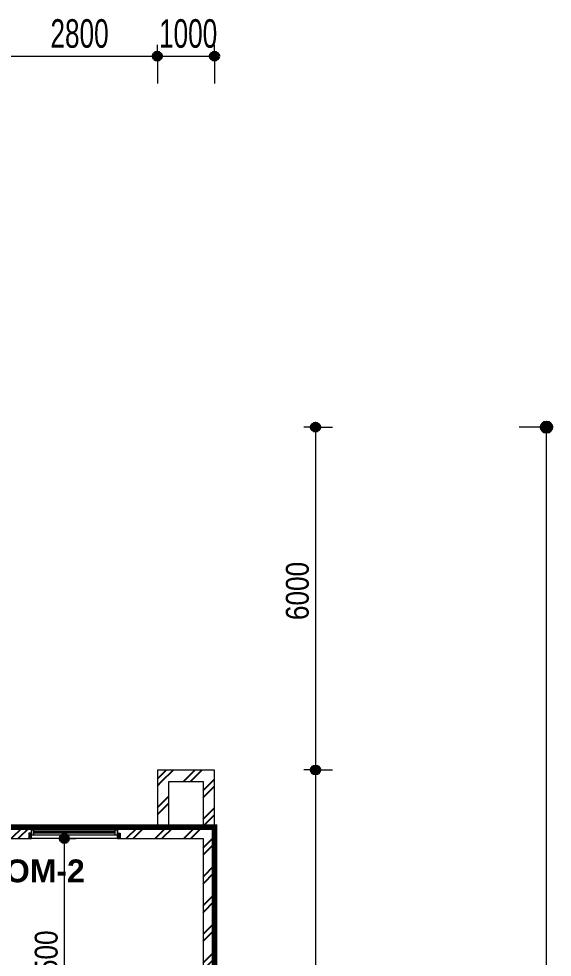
# Model space of a CAD drawing. Header units: millimetres. Extents: x 1706 to 249912, y -487248 to 27192.
# Drawn here: x 164561 to 173895, y -455124 to -438701 of the extents above; entities that cross this region are included whole.
import ezdxf

# ---------------------------------------------------------------- set-up
doc = ezdxf.new("R2010")
doc.units = ezdxf.units.MM
doc.layers.get('0').update_dxf_attribs({"color": 251})
for name, color, linetype, lineweight in [('A-ANNO-DIMS', 251, 'Continuous', 5), ('A-ANNO-DIMS-200', 251, 'Continuous', 5), ('A-GLAZ', 251, 'Continuous', 5), ('A-GLAZ-SILL', 251, 'Continuous', 5), ('A-WALL', 251, 'Continuous', 5), ('A-WALL-PATT', 251, 'Continuous', 25), ('G-ANNO-TEXT', 251, 'Continuous', 5), ('M-FIRE-FHC', 251, 'Continuous', 9)]:
    doc.layers.add(name, color=color, linetype=linetype, lineweight=lineweight)
doc.layers.add('FIRE COMPARTMENTATION', color=30, linetype='Continuous')
doc.styles.add('Arial Narrow', font='ARIALN.TTF', dxfattribs={"height": 450})
doc.styles.add('Arial Narrow_1', font='ARIALN.TTF', dxfattribs={"width": 0.8, "height": 375})
doc.styles.add('Arial Narrow_2', font='ARIALN.TTF', dxfattribs={"width": 0.8, "height": 300})
doc.styles.add('Arial_B_1', font='arialbd.ttf', dxfattribs={"height": 450})
doc.dimstyles.new('RSP_DIM_2_0mm__DOT_', dxfattribs={"dimscale": 304.8, "dimtxt": 409.372389, "dimasz": 1.968504, "dimexe": 0.984252, "dimexo": 0.0625, "dimgap": 0, "dimtad": 1, "dimdec": 0, "dimrnd": 5, "dimzin": 0, "dimdsep": 46, "dimtxsty": 'Arial Narrow', "dimblk1": 'DOTSMALL', "dimblk2": 'DOTSMALL', "dimsah": 1, "dimcen": 0.09, "dimdle": 0.065617, "dimazin": 0, "dimtfac": 1, "dimtdec": 4, "dimtix": 1, "dimtmove": 0, "dimatfit": 3, "dimfxl": 0.656168, "dimfxlon": 1, "dimtvp": 1, "dimtolj": 1, "dimtzin": 0, "dimarcsym": 2})
doc.dimstyles.new('RSP_DIM_2_5mm__DOT_', dxfattribs={"dimscale": 304.8, "dimtxt": 383.786615, "dimasz": 1.476378, "dimexe": 0.492126, "dimexo": 0.0625, "dimgap": 0, "dimtad": 1, "dimdec": 0, "dimrnd": 5, "dimzin": 0, "dimdsep": 46, "dimtxsty": 'Arial Narrow_1', "dimblk1": 'DOTSMALL', "dimblk2": 'DOTSMALL', "dimsah": 1, "dimcen": 0.09, "dimdle": 0.049213, "dimazin": 0, "dimtfac": 1, "dimtdec": 4, "dimtix": 1, "dimtmove": 2, "dimatfit": 3, "dimfxl": 1.181102, "dimfxlon": 1, "dimtvp": 1, "dimtolj": 1, "dimtzin": 0, "dimarcsym": 2})
doc.dimstyles.new('RSP_DIM_3_0mm_BOLD_ARIAL__Outer_Dims_', dxfattribs={"dimscale": 304.8, "dimtxt": 614.058584, "dimasz": 2.624672, "dimexe": 0, "dimexo": 0.0625, "dimgap": 0, "dimtad": 1, "dimdec": 0, "dimrnd": 5, "dimzin": 0, "dimdsep": 46, "dimtxsty": 'Arial Narrow_2', "dimblk1": 'DOTSMALL', "dimblk2": 'DOTSMALL', "dimsah": 1, "dimcen": 0.09, "dimazin": 0, "dimtfac": 1, "dimtdec": 4, "dimtix": 1, "dimtmove": 0, "dimatfit": 3, "dimfxl": 1.5625, "dimfxlon": 1, "dimtvp": 1, "dimtolj": 1, "dimtzin": 0, "dimarcsym": 2})
pattern_1 = [(45, (-45658.5, 463347.42), (-251.44717, 251.44717), []), (45, (-45658.5, 463728.42), (-251.44717, 251.44717), [])]

# ---------------------------------------------------------------- blocks, each defined once
blk = doc.blocks.new('zw$3B71')
at = {"layer": 'FIRE COMPARTMENTATION', "color": 1, "const_width": 100}
blk.add_lwpolyline([(11752.3, -9911.7), (11752.3, 16500), (53100, 16512), (53112, 10500), (57100, 10500), (57100, -2000), (55900, -2000), (55900, -9900)], close=True, dxfattribs=at)
blk = doc.blocks.new('Louvre - Louvre- CP - LV1 - 1500X3350-2552103-2ND FLOOR PLAN_')
at = {"layer": 'A-GLAZ'}
for p, q in [((-1090, -79), (-1040, 6)), ((-1040, -79), (-1090, 6)), ((-1090, 6), (-1090, -79)), ((-1040, 6), (-1090, 6)), ((460, 58), (-1040, 58)), ((-1040, 58), (-1040, -25)), ((-1040, -79), (-1040, 6)), ((-1000, -25), (-1000, 58)), ((-1000, 31), (420, 31)), ((420, 3), (-1000, 3)), ((420, -25), (420, 58)), ((460, -25), (460, 58)), ((510, -79), (460, 6)), ((460, -79), (510, 6)), ((460, -79), (460, 6)), ((460, 6), (510, 6)), ((510, 6), (510, -79)), ((-1090, -79), (-1040, -79)), ((-1040, -25), (460, -25)), ((510, -79), (460, -79))]:
    blk.add_line(p, q, dxfattribs=at)
at = {"layer": 'A-GLAZ-SILL'}
for p, q in [((-1040, 78), (-1040, 110)), ((460, 110), (460, 78))]:
    blk.add_line(p, q, dxfattribs=at)
blk = doc.blocks.new('DIMBLOCK137-2ND FLOOR PLAN_')
at = {"layer": 'A-ANNO-DIMS-200', "lineweight": 35, "transparency": 16777216}
h = blk.add_hatch(color=256, dxfattribs=at)
edge = h.paths.add_edge_path()
edge.add_arc((278821, -439354), 75, 0, 360)
h = blk.add_hatch(color=256, dxfattribs=at)
edge = h.paths.add_edge_path()
edge.add_arc((281621, -439354), 75, 0, 360)
at = {"layer": 'A-ANNO-DIMS-200', "transparency": 16777216}
for p, q in [((278821, -439354), (278821, -439154)), ((281621, -439354), (281621, -439154)), ((278821, -439354), (281621, -439354)), ((278821, -439354), (278821, -439834)), ((281621, -439354), (281621, -439834))]:
    blk.add_line(p, q, dxfattribs=at)
at = {"layer": 'A-ANNO-DIMS-200', "lineweight": 35, "transparency": 16777216}
for centre in [(278821, -439354), (281621, -439354)]:
    blk.add_circle(centre, 75, dxfattribs=at)
at = {"layer": 'A-ANNO-DIMS-200', "color": 0, "transparency": 16777216, "insert": (279750, -438708), "char_height": 500, "width": 1130.65, "attachment_point": 1, "line_spacing_factor": 0.974696, "style": 'Arial Narrow_1'}
blk.add_mtext('2800', dxfattribs=at)
blk = doc.blocks.new('_DotSmall')
at = {"color": 0, "linetype": 'ByBlock', "const_width": 0.5}
blk.add_lwpolyline([(-0.0625, 0, 1), (0.0625, 0, 1)], format="xyb", close=True, dxfattribs=at)
blk = doc.blocks.new('DIMBLOCK138-2ND FLOOR PLAN_')
at = {"layer": 'A-ANNO-DIMS-200', "lineweight": 35, "transparency": 16777216}
h = blk.add_hatch(color=256, dxfattribs=at)
edge = h.paths.add_edge_path()
edge.add_arc((281621, -439354), 75, 0, 360)
h = blk.add_hatch(color=256, dxfattribs=at)
edge = h.paths.add_edge_path()
edge.add_arc((282621, -439354), 75, 0, 360)
at = {"layer": 'A-ANNO-DIMS-200', "transparency": 16777216}
for p, q in [((281621, -439354), (281621, -439154)), ((282621, -439354), (282621, -439154)), ((281621, -439354), (282641, -439354)), ((281621, -439354), (281621, -439834)), ((282621, -439354), (282621, -439834))]:
    blk.add_line(p, q, dxfattribs=at)
at = {"layer": 'A-ANNO-DIMS-200', "lineweight": 35, "transparency": 16777216}
for centre in [(281621, -439354), (282621, -439354)]:
    blk.add_circle(centre, 75, dxfattribs=at)
at = {"layer": 'A-ANNO-DIMS-200', "color": 0, "transparency": 16777216, "insert": (281650, -438708), "char_height": 500, "width": 1130.65, "attachment_point": 1, "line_spacing_factor": 0.974696, "style": 'Arial Narrow_1'}
blk.add_mtext('1000', dxfattribs=at)
blk = doc.blocks.new('DIMBLOCK190-2ND FLOOR PLAN_')
at = {"layer": 'A-ANNO-DIMS-200', "lineweight": 35, "transparency": 16777216}
h = blk.add_hatch(color=256, dxfattribs=at)
edge = h.paths.add_edge_path()
edge.add_arc((284387, -445847), 75, 0, 360)
h = blk.add_hatch(color=256, dxfattribs=at)
edge = h.paths.add_edge_path()
edge.add_arc((284387, -451847), 75, 0, 360)
at = {"layer": 'A-ANNO-DIMS-200', "transparency": 16777216}
for p, q in [((284387, -445847), (284187, -445847)), ((284387, -445827), (284387, -451847)), ((284387, -445847), (284687, -445847)), ((284387, -451847), (284187, -451847)), ((284387, -451847), (284687, -451847))]:
    blk.add_line(p, q, dxfattribs=at)
at = {"layer": 'A-ANNO-DIMS-200', "lineweight": 35, "transparency": 16777216}
for centre in [(284387, -445847), (284387, -451847)]:
    blk.add_circle(centre, 75, dxfattribs=at)
at = {"layer": 'A-ANNO-DIMS-200', "color": 0, "transparency": 16777216, "insert": (283870, -449224), "char_height": 400, "width": 904.52, "attachment_point": 1, "rotation": 90, "line_spacing_factor": 0.974696, "style": 'Arial Narrow'}
blk.add_mtext('6000', dxfattribs=at)
blk = doc.blocks.new('DIMBLOCK191-2ND FLOOR PLAN_')
at = {"layer": 'A-ANNO-DIMS-200', "lineweight": 35, "transparency": 16777216}
h = blk.add_hatch(color=256, dxfattribs=at)
edge = h.paths.add_edge_path()
edge.add_arc((284387, -451847), 75, 0, 360)
h = blk.add_hatch(color=256, dxfattribs=at)
edge = h.paths.add_edge_path()
edge.add_arc((284387, -465347), 75, 0, 360)
at = {"layer": 'A-ANNO-DIMS-200', "transparency": 16777216}
for p, q in [((284387, -451847), (284187, -451847)), ((284387, -451847), (284387, -465347)), ((284387, -451847), (284687, -451847)), ((284387, -465347), (284187, -465347)), ((284387, -465347), (284687, -465347))]:
    blk.add_line(p, q, dxfattribs=at)
at = {"layer": 'A-ANNO-DIMS-200', "lineweight": 35, "transparency": 16777216}
for centre in [(284387, -451847), (284387, -465347)]:
    blk.add_circle(centre, 75, dxfattribs=at)
at = {"layer": 'A-ANNO-DIMS-200', "color": 0, "transparency": 16777216, "insert": (283870, -459068), "char_height": 400, "width": 1130.65, "attachment_point": 1, "rotation": 90, "line_spacing_factor": 0.974696, "style": 'Arial Narrow'}
blk.add_mtext('13500', dxfattribs=at)
blk = doc.blocks.new('DIMBLOCK197-2ND FLOOR PLAN_')
at = {"layer": 'A-ANNO-DIMS-200', "lineweight": 35, "transparency": 16777216}
h = blk.add_hatch(color=256, dxfattribs=at)
edge = h.paths.add_edge_path()
edge.add_arc((279993, -453047), 75, 0, 360)
h = blk.add_hatch(color=256, dxfattribs=at)
edge = h.paths.add_edge_path()
edge.add_arc((279993, -457547), 75, 0, 360)
at = {"layer": 'A-ANNO-DIMS-200', "transparency": 16777216}
for p, q in [((279993, -453047), (279693, -453047)), ((279993, -453027), (279993, -457567)), ((279993, -453047), (280193, -453047)), ((279993, -457547), (279693, -457547)), ((279993, -457547), (280193, -457547))]:
    blk.add_line(p, q, dxfattribs=at)
at = {"layer": 'A-ANNO-DIMS-200', "lineweight": 35, "transparency": 16777216}
for centre in [(279993, -453047), (279993, -457547)]:
    blk.add_circle(centre, 75, dxfattribs=at)
at = {"layer": 'A-ANNO-DIMS-200', "color": 0, "transparency": 16777216, "insert": (279476, -455674), "char_height": 400, "width": 904.52, "attachment_point": 1, "rotation": 90, "line_spacing_factor": 0.974696, "style": 'Arial Narrow'}
blk.add_mtext('4500', dxfattribs=at)
blk = doc.blocks.new('DIMBLOCK213-2ND FLOOR PLAN_')
at = {"layer": 'A-ANNO-DIMS-200', "lineweight": 25, "transparency": 16777216}
h = blk.add_hatch(color=256, dxfattribs=at)
edge = h.paths.add_edge_path()
edge.add_arc((288431, -445847), 100, 0, 360)
h = blk.add_hatch(color=256, dxfattribs=at)
edge = h.paths.add_edge_path()
edge.add_arc((288431, -474247), 100, 0, 360)
at = {"layer": 'A-ANNO-DIMS-200', "transparency": 16777216}
for p, q in [((288431, -445847), (287955, -445847)), ((288431, -474247), (288431, -445847)), ((288431, -445847), (288431, -445847)), ((288431, -474247), (287955, -474247)), ((288431, -474247), (288431, -474247))]:
    blk.add_line(p, q, dxfattribs=at)
at = {"layer": 'A-ANNO-DIMS-200', "lineweight": 25, "transparency": 16777216}
for centre in [(288431, -445847), (288431, -474247)]:
    blk.add_circle(centre, 100, dxfattribs=at)
at = {"layer": 'A-ANNO-DIMS-200', "color": 0, "transparency": 16777216, "insert": (287655, -460998), "char_height": 600, "width": 2280.79, "attachment_point": 1, "rotation": 90, "line_spacing_factor": 0.974696, "style": 'Arial Narrow_2'}
blk.add_mtext('28400', dxfattribs=at)
blk = doc.blocks.new('A$Cdfc9e3fe')
at = {"layer": 'A-WALL-PATT'}
h = blk.add_hatch(dxfattribs=at)
h.set_pattern_fill('FP_2', color=256, style=0, pattern_type=2)
h.set_pattern_definition(pattern_1)
h.paths.add_polyline_path([(56900, 11300), (57100, 11300), (57100, 11500), (56100, 11500), (56100, 11300), (56674.6, 11300)])
h = blk.add_hatch(dxfattribs=at)
h.set_pattern_fill('FP_2', color=256, style=0, pattern_type=2)
h.set_pattern_definition(pattern_1)
h.paths.add_polyline_path([(56300, 10500), (56300, 11300), (56100, 11300), (56100, 10500)])
h = blk.add_hatch(dxfattribs=at)
h.set_pattern_fill('FP_2', color=256, style=0, pattern_type=2)
h.set_pattern_definition(pattern_1)
h.paths.add_polyline_path([(57100, 4300), (57100, 11300), (56900, 11300), (56900, 4300)])
h = blk.add_hatch(dxfattribs=at)
h.set_pattern_fill('FP_2', color=256, style=0, pattern_type=2)
h.set_pattern_definition(pattern_1)
h.paths.add_polyline_path([(56900, 10300), (56900, 10500), (55399.7, 10500), (55399.7, 10397.5), (55449.7, 10397.5), (55449.7, 10312.5), (55399.7, 10312.5), (55399.7, 10300), (56674.6, 10300)])
h.paths.add_polyline_path([(53849.7, 10300), (53899.7, 10300), (53899.7, 10312.5), (53849.7, 10312.5), (53849.7, 10397.5), (53899.7, 10397.5), (53899.7, 10500), (48200, 10500), (48200, 10300), (51361.2, 10300)])
at = {"layer": 'A-WALL'}
for p, q in [((57100, 11500), (56100, 11500)), ((56100, 11500), (56100, 10500)), ((57100, 11300), (57100, 11500)), ((56300, 11300), (56900, 11300)), ((56300, 10500), (56300, 11300)), ((56900, 11300), (56900, 10500)), ((57100, 4300), (57100, 11300)), ((53899.7, 10500), (48200, 10500)), ((53899.7, 10397.5), (53899.7, 10500)), ((53899.7, 10500), (55399.7, 10500)), ((56100, 10500), (55399.7, 10500)), ((55399.7, 10500), (55399.7, 10397.5)), ((56900, 10500), (56300, 10500)), ((48400, 10300), (53899.7, 10300)), ((53899.7, 10300), (53899.7, 10312.5)), ((55399.7, 10300), (53899.7, 10300)), ((55399.7, 10312.5), (55399.7, 10300)), ((55399.7, 10300), (56900, 10300)), ((56900, 10300), (56900, 4300))]:
    blk.add_line(p, q, dxfattribs=at)
at = {"layer": 'A-GLAZ'}
blk.add_blockref('Louvre - Louvre- CP - LV1 - 1500X3350-2552103-2ND FLOOR PLAN_', (54939.7, 10391.6), dxfattribs=at)
at = {"layer": 'G-ANNO-TEXT', "insert": (51229.4, 9934.7), "char_height": 400, "width": 3553.079, "attachment_point": 1, "style": 'Arial_B_1'}
blk.add_mtext('AHU ROOM-2', dxfattribs=at)
at = {"layer": 'A-ANNO-DIMS'}
for base, p1, p2, dimstyle, override, picture, middle in [((56100, 23993.2), (53300, 23513.2), (56100, 23513.2), 'RSP_DIM_2_5mm__DOT_', {"dimpost": '<>', "dimfxl": 2800}, 'DIMBLOCK137-2ND FLOOR PLAN_', (54700, 24248.5)), ((57100, 23993.2), (56100, 23513.2), (57100, 23513.2), 'RSP_DIM_2_5mm__DOT_', {"dimpost": '<>', "dimfxl": 1000}, 'DIMBLOCK138-2ND FLOOR PLAN_', (56600, 24248.5)), ((7200, -23800.6), (-17600, -23324.3), (7200, -23324.3), 'RSP_DIM_3_0mm_BOLD_ARIAL__Outer_Dims_', {"dimpost": '<>', "dimfxl": 24800.039984}, 'DIMBLOCK213-2ND FLOOR PLAN_', (-5200, -23494.2))]:
    dim = blk.add_linear_dim(base=base, p1=p1, p2=p2, dimstyle=dimstyle, override=override, dxfattribs=at)
    dim.commit()
    dim.dimension.update_dxf_attribs({"geometry": picture, "text_midpoint": middle, "insert": (-225521.4, 463347.4)})
for base, p1, p2, override, picture, middle in [((58865.8, -10900), (58665.8, -3500), (58665.8, -10900), {"dimpost": '<>', "dimfxl": 7400}, 'DIMBLOCK190-2ND FLOOR PLAN_', (58661.6, -7200)), ((53917.3, -100), (54117.3, 1300), (54117.3, -100), {"dimpost": '<>', "dimfxl": 1400}, 'DIMBLOCK191-2ND FLOOR PLAN_', (53713.1, 600)), ((52997, 4300), (53197, 5600), (53197, 4300), {"dimpost": '<>', "dimfxl": 1300}, 'DIMBLOCK197-2ND FLOOR PLAN_', (52792.8, 4950))]:
    dim = blk.add_linear_dim(base=base, p1=p1, p2=p2, angle=90, dimstyle='RSP_DIM_2_0mm__DOT_', override=override, dxfattribs=at)
    dim.commit()
    dim.dimension.update_dxf_attribs({"geometry": picture, "text_midpoint": middle, "insert": (-225521.4, 463347.4)})

msp = doc.modelspace()

# ---------------------------------------------------------------- block references
msp.add_blockref('A$Cdfc9e3fe', (110885.701, -463347.417))

# ---------------------------------------------------------------- next in the draw order: block references
at = {"layer": 'M-FIRE-FHC'}
msp.add_blockref('zw$3B71', (110885.699, -463347.417), dxfattribs=at)

doc.saveas('drawing.dxf')
